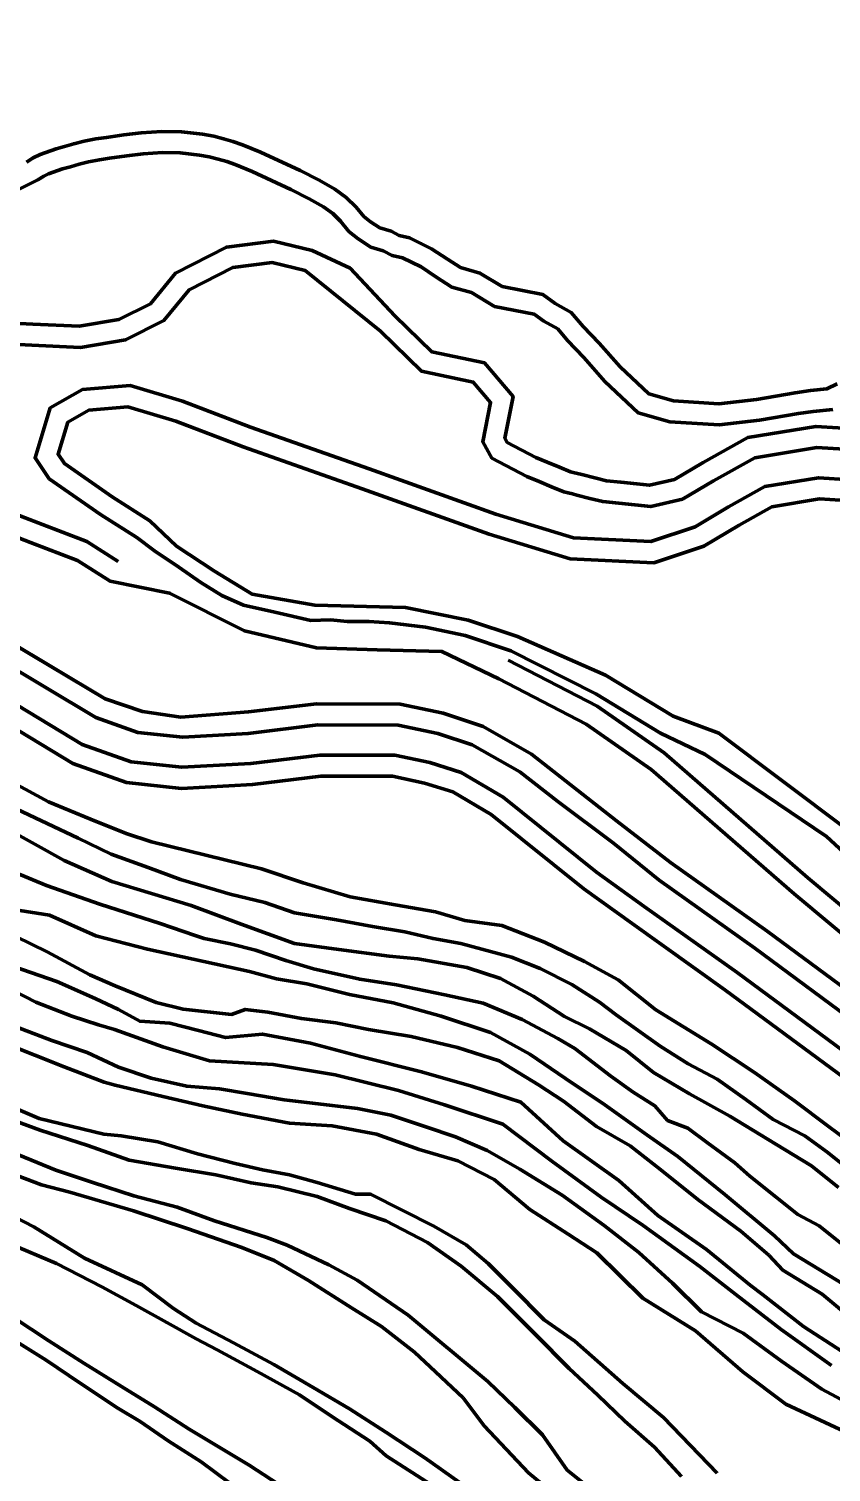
# Model space of a CAD drawing. Extents: x 334605 to 338795, y 3217454 to 3219673.
# Drawn here: x 335965.5 to 336232.2, y 3218403.6 to 3218883.5 of the extents above; entities that cross this region are included whole.
import ezdxf

# ---------------------------------------------------------------- set-up
doc = ezdxf.new("R2010")
doc.units = 0
doc.header["$MEASUREMENT"] = 0
doc.layers.add('CREST', color=5, linetype='Continuous', true_color=0x0000ff)
doc.layers.add('TOE', color=94, linetype='Continuous', true_color=0x00ac00)

msp = doc.modelspace()

# ---------------------------------------------------------------- linework, layer by layer
at = {"layer": 'CREST', "color": 5, "lineweight": 100, "true_color": 0x0000ff}
for points in [[(336269.453, 3218510.364, 1588.41), (336196.823, 3218563.986, 1588.41), (336166.017, 3218585.953, 1588.41), (336150, 3218597.541, 1588.41), (336119.215, 3218622.241, 1588.41), (336106.395, 3218629.757, 1588.41), (336097.004, 3218632.708, 1588.41), (336086.428, 3218634.946, 1588.41), (336062.614, 3218634.998, 1588.41), (336039.902, 3218632.187, 1588.41), (336016.229, 3218630.927, 1588.41), (335997.986, 3218632.864, 1588.41), (335980.182, 3218639.17, 1588.41), (335925.769, 3218672.063, 1588.41), (335907.641, 3218682.959, 1588.41), (335843.62, 3218721.038, 1588.41), (335788.629, 3218761.979, 1588.41), (335758.873, 3218791.109, 1588.41), (335730.615, 3218834.62, 1588.41), (335717.169, 3218869.416, 1588.41), (335709.186, 3218875.154, 1588.41), (335689.845, 3218891.757, 1588.41)], [(336234.247, 3218765.455, 1573.41), (336230.799, 3218763.731, 1573.41), (336225.381, 3218763.238, 1573.41), (336220.21, 3218762.5, 1573.41), (336207.405, 3218760.283, 1573.41), (336194.846, 3218758.806, 1573.41), (336179.824, 3218759.791, 1573.41), (336171.611, 3218762.111, 1573.41), (336162.06, 3218771.046, 1573.41), (336155.101, 3218778.968, 1575.319), (336149.804, 3218784.517, 1575.397), (336145.821, 3218789.207, 1575.451), (336140.419, 3218792.16, 1575.505), (336136.333, 3218795.171, 1575.56), (336122.874, 3218797.816, 1575.538), (336115.462, 3218802.263, 1575.522), (336109.014, 3218804.085, 1575.551), (336104.656, 3218806.91, 1573.41), (336099.409, 3218810.38, 1573.41), (336095.858, 3218812.156, 1573.41), (336092.064, 3218814.012, 1573.41), (336088.662, 3218814.794, 1573.41), (336085.957, 3218816.151, 1573.41), (336082.189, 3218817.337, 1573.41), (336079.069, 3218819.301, 1573.41), (336076.879, 3218821.116, 1573.41), (336074.299, 3218824.232, 1573.41), (336071.033, 3218827.397, 1573.41), (336067.244, 3218830.149, 1573.41), (336062.017, 3218833.111, 1573.41), (336055.708, 3218836.336, 1573.41), (336042.554, 3218842.5, 1573.41), (336036.582, 3218844.921, 1573.41), (336033.361, 3218846.021, 1573.41), (336030.255, 3218846.905, 1573.41), (336026.993, 3218847.757, 1573.41), (336023.223, 3218848.429, 1573.41), (336016.296, 3218849.249, 1573.41), (336009.756, 3218849.333, 1573.41), (336002.899, 3218848.925, 1573.41), (335997.14, 3218848.226, 1573.41), (335991.292, 3218847.402, 1573.41), (335987.786, 3218846.869, 1573.41), (335983.881, 3218846.092, 1573.41), (335980.457, 3218845.266, 1573.41), (335977.4, 3218844.368, 1573.41), (335974.579, 3218843.597, 1573.41), (335969.254, 3218841.749, 1573.41), (335966.954, 3218840.54, 1573.41), (335964.754, 3218839.162, 1573.41)], [(335793.018, 3218822.206, 1573.41), (335793.929, 3218817.739, 1573.41), (335793.652, 3218812.814, 1573.41), (335791.086, 3218800.377, 1573.41), (335792.002, 3218788.567, 1573.41), (335796.478, 3218777.877, 1573.41), (335848.714, 3218738.65, 1573.41), (335854.009, 3218734.488, 1573.41), (335987.745, 3218654.456, 1573.41), (336001.723, 3218649.562, 1573.41), (336016.678, 3218647.975, 1573.41), (336038.404, 3218649.131, 1573.41), (336061.585, 3218652.001, 1573.41), (336088.225, 3218651.942, 1573.41), (336101.436, 3218649.147, 1573.41), (336112.877, 3218645.379, 1573.41), (336128.675, 3218636.419, 1573.41), (336141.374, 3218626.603, 1573.41), (336159.875, 3218612.682, 1573.41), (336175.088, 3218600.364, 1573.41), (336206.808, 3218577.746, 1573.41), (336279.337, 3218524.198, 1573.41)], [(336249.376, 3218749.916, 1558.41), (336227.14, 3218751.292, 1558.41), (336204.489, 3218747.566, 1558.41), (336189.645, 3218739.264, 1558.41), (336180.143, 3218733.631, 1558.41), (336171.802, 3218731.73, 1558.41), (336167.628, 3218732.151, 1558.41), (336162.313, 3218732.689, 1558.41), (336157.512, 3218733.175, 1558.41), (336153.679, 3218734.146, 1558.41), (336149.346, 3218735.243, 1558.41), (336147.9, 3218735.609, 1558.41), (336146.455, 3218735.974, 1558.41), (336145.507, 3218736.215, 1558.41), (336141.898, 3218737.712, 1558.41), (336137.819, 3218739.405, 1558.41), (336134.034, 3218740.974, 1558.41), (336124.527, 3218745.978, 1558.41), (336123.773, 3218747.343, 1558.41), (336126.485, 3218761.204, 1558.41), (336117.007, 3218772.406, 1558.41), (336099.478, 3218776.081, 1558.41), (336087.221, 3218788.028, 1558.41), (336072.315, 3218803.903, 1558.41), (336059.643, 3218809.733, 1558.41), (336046.83, 3218812.842, 1558.41), (336031.245, 3218810.864, 1558.41), (336014.289, 3218802.265, 1558.41), (336005.939, 3218792.065, 1558.41), (335995.477, 3218786.834, 1558.41), (335982.255, 3218784.589, 1558.41), (335966.871, 3218785.313, 1558.41), (335947.206, 3218786.244, 1558.41)], [(336299.136, 3218551.837, 1543.41), (336230.66, 3218614.955, 1543.41), (336190.349, 3218642.137, 1543.41), (336175.514, 3218649.253, 1543.41), (336154.006, 3218662.315, 1543.41), (336125.678, 3218676.631, 1543.41), (336110.504, 3218681.725, 1543.41), (336097.389, 3218684.543, 1543.41), (336085.397, 3218685.95, 1543.41), (336078.535, 3218686.441, 1543.41), (336074.614, 3218686.441, 1543.41), (336071.347, 3218686.441, 1543.41), (336065.792, 3218686.931, 1543.41), (336059.257, 3218686.767, 1543.41), (336047.331, 3218689.545, 1543.41), (336036.875, 3218691.832, 1543.41), (336029.687, 3218695.099, 1543.41), (336022.662, 3218699.347, 1543.41), (336015.362, 3218704.442, 1543.41), (336007.262, 3218709.918, 1543.41), (336001.415, 3218714.345, 1543.41), (335989.32, 3218721.984, 1543.41), (335972.299, 3218733.905, 1543.41), (335967.592, 3218740.827, 1543.41), (335972.602, 3218757.429, 1543.41), (335983.337, 3218763.512, 1543.41), (335999.14, 3218764.88, 1543.41), (336016.628, 3218759.664, 1543.41), (336039.189, 3218751.078, 1543.41), (336078.624, 3218737.14, 1543.41), (336120.723, 3218722.082, 1543.41), (336146.6, 3218714.247, 1543.41), (336172.293, 3218712.995, 1543.41), (336186.954, 3218717.906, 1543.41), (336198.13, 3218724.532, 1543.41), (336210.188, 3218731.275, 1543.41), (336228.005, 3218734.207, 1543.41), (336249.083, 3218732.901, 1543.41)], [(335936.953, 3218723.943, 1558.41), (335966.063, 3218712.667, 1558.41), (335981.674, 3218706.706, 1558.41), (335992.595, 3218699.808, 1558.41), (336012.307, 3218695.84, 1558.41), (336037.206, 3218683.36, 1558.41), (336061.091, 3218677.615, 1558.41), (336081.348, 3218677.011, 1558.41), (336102.75, 3218676.473, 1558.41), (336121.748, 3218667.344, 1558.41), (336150.797, 3218652.31, 1558.41), (336172.403, 3218637.236, 1558.41), (336219.91, 3218595.885, 1558.41), (336289.061, 3218538.137, 1558.41)], [(336238.402, 3218503.964, 1603.41), (336230.813, 3218510.032, 1603.41), (336223.51, 3218515.36, 1603.41), (336212.954, 3218520.818, 1603.41), (336203.794, 3218527.426, 1603.41), (336194.344, 3218534.234, 1603.41), (336184.714, 3218539.289, 1603.41), (336175.342, 3218545.239, 1603.41), (336160.777, 3218555.672, 1603.41), (336155.183, 3218559.857, 1603.41), (336145.987, 3218565.724, 1603.41), (336135.496, 3218571.074, 1603.41), (336125.956, 3218574.839, 1603.41), (336109.154, 3218579.386, 1603.41), (336099.881, 3218580.997, 1603.41), (336090.453, 3218583.276, 1603.41), (336079.719, 3218585.054, 1603.41), (336067.789, 3218587.239, 1603.41), (336053.83, 3218589.568, 1603.41), (336043.985, 3218593.02, 1603.41), (336032.453, 3218595.727, 1603.41), (336015.915, 3218600.676, 1603.41), (336005.191, 3218604.584, 1603.41), (335992.84, 3218609.059, 1603.41), (335981.919, 3218614.359, 1603.41), (335971.635, 3218619.261, 1603.41), (335961.531, 3218624.069, 1603.41)], [(336236.119, 3218479.165, 1618.41), (336228.197, 3218485.452, 1618.41), (336221.136, 3218489.282, 1618.41), (336213.929, 3218494.98, 1618.41), (336205.2, 3218501.942, 1618.41), (336200.214, 3218506.397, 1618.41), (336191.15, 3218513.041, 1618.41), (336184.592, 3218517.988, 1618.41), (336177.851, 3218520.506, 1618.41), (336173.647, 3218525.335, 1618.41), (336166.366, 3218529.877, 1618.41), (336158.934, 3218535.231, 1618.41), (336146.959, 3218544.454, 1618.41), (336141.377, 3218547.718, 1618.41), (336129.459, 3218554.085, 1618.41), (336116.57, 3218559.467, 1618.41), (336103.808, 3218562.252, 1618.41), (336087.742, 3218565.555, 1618.41), (336075.509, 3218567.465, 1618.41), (336060.157, 3218570.942, 1618.41), (336050.895, 3218573.687, 1618.41), (336040.802, 3218577.099, 1618.41), (336032.5, 3218579.228, 1618.41), (336023.783, 3218581.037, 1618.41), (336020.805, 3218582.003, 1618.41), (336009.144, 3218585.958, 1618.41), (335989.059, 3218592.454, 1618.41), (335971.41, 3218598.626, 1618.41), (335961.008, 3218602.927, 1618.41)], [(335955.833, 3218584.201, 1634.167), (335971.654, 3218576.534, 1633.783), (335985.813, 3218568.909, 1633.712), (335994.151, 3218565.227, 1633.333), (336007.843, 3218559.751, 1634.323), (336016.787, 3218557.471, 1634.385), (336032.919, 3218555.757, 1632.271), (336037.403, 3218557.41, 1632.983), (336044.957, 3218556.571, 1633.018), (336056.101, 3218554.396, 1632.786), (336067.52, 3218553.012, 1632.064), (336078.456, 3218550.778, 1631.99), (336092.628, 3218548.373, 1632.296), (336108.034, 3218544.718, 1632.68), (336121.834, 3218540.339, 1632.491), (336134.907, 3218532.399, 1632.467), (336143.242, 3218526.901, 1632.605), (336154.207, 3218518.485, 1632.895), (336165.358, 3218512.054, 1633.174), (336175.58, 3218504.128, 1633.112), (336187.929, 3218494.279, 1633.048), (336202.216, 3218483.716, 1633.202), (336211.492, 3218475.689, 1633.115)], [(335960.558, 3218563.595, 1649.982), (335967.855, 3218559.789, 1649.806), (335979.844, 3218555.134, 1649.975), (335988.679, 3218552.298, 1649.942), (335994.033, 3218550.74, 1649.83), (336010.067, 3218545.032, 1649.654), (336025.591, 3218540.383, 1649.695), (336046.706, 3218539.139, 1650.154), (336067.36, 3218535.63, 1649.986), (336088.34, 3218530.418, 1649.437), (336103.647, 3218525.698, 1649.766), (336123.107, 3218519.236, 1649.027), (336139.372, 3218506.955, 1649.601), (336155.705, 3218495.004, 1649.683), (336169.686, 3218485.54, 1649.251), (336188.557, 3218471.968, 1648.784), (336200.556, 3218462.624, 1648.814), (336215.563, 3218450.956, 1649.133), (336232.369, 3218439.016, 1648.817)], [(335957.765, 3218546.086, 1664.256), (335977.247, 3218538.391, 1664.502), (335990.531, 3218533.23, 1664.47), (335994.157, 3218532.208, 1664.6), (336010.021, 3218528.476, 1664.384), (336023.394, 3218525.409, 1664.481), (336036.406, 3218522.628, 1664.309), (336052.21, 3218519.581, 1663.836), (336066.339, 3218518.702, 1664.151), (336081.096, 3218515.945, 1664.035), (336095.225, 3218510.847, 1664.336), (336108.091, 3218507.081, 1663.418), (336120.133, 3218500.929, 1663.049), (336132.06, 3218490.947, 1663.522), (336144.738, 3218482.726, 1663.707), (336154.332, 3218476.508, 1663.695), (336169.651, 3218461.404, 1663.326), (336187.1, 3218450.543, 1664.244), (336202.796, 3218436.932, 1664.312), (336217.164, 3218426.225, 1664.458), (336239.915, 3218415.495, 1664.23)], [(335953.531, 3218522.999, 1677.725), (335969.315, 3218517.285, 1677.945), (335985.167, 3218512.164, 1677.947), (335998.902, 3218507.266, 1677.973), (336014.312, 3218504.657, 1678.119), (336027.687, 3218502.413, 1677.925), (336039.387, 3218499.718, 1677.855), (336048.321, 3218498.415, 1677.8), (336061.316, 3218495.187, 1678.093), (336072.081, 3218491.217, 1678.323), (336084.174, 3218487.128, 1678.416), (336098.033, 3218479.923, 1678.36), (336109.178, 3218472.033, 1678.455), (336121.327, 3218462.014, 1677.861), (336133.849, 3218449.503, 1678.039), (336145.117, 3218437.99, 1678.307), (336154.625, 3218429.116, 1678.916), (336163.569, 3218420.522, 1679.405), (336173.468, 3218411.864, 1679.291), (336182.462, 3218402.095, 1679.431)], [(335956.321, 3218504.21, 1693.571), (335969.771, 3218499.073, 1693.394), (335979.087, 3218496.636, 1693.299), (335989.296, 3218493.619, 1693.302), (336000.291, 3218490.463, 1693.449), (336018.089, 3218484.533, 1693.526), (336036.312, 3218478.308, 1693.037), (336047.08, 3218473.891, 1692.973), (336058.476, 3218467.248, 1693.344), (336072.729, 3218458.26, 1693.395), (336082.716, 3218452.041, 1693.022), (336093.685, 3218443.452, 1693.188), (336100.663, 3218436.921, 1693.28), (336109.896, 3218428.269, 1693.291)], [(335959.474, 3218479.325, 1707.988), (335974.657, 3218472.968, 1707.96), (335989.786, 3218465.156, 1707.892), (336001.239, 3218458.98, 1708.284), (336011.371, 3218453.302, 1708.475), (336021.183, 3218447.931, 1708.827), (336028.121, 3218444.279, 1708.806), (336041.452, 3218437.012, 1709.313), (336055.487, 3218429.25, 1709.527), (336066.247, 3218422.055, 1709.477), (336078.838, 3218413.887, 1709.688), (336084.264, 3218409.037, 1709.858), (336100.396, 3218398.721, 1710.373)], [(336239.983, 3218453.827, 1633.165), (336229.167, 3218462.751, 1633.149), (336216.109, 3218470.767, 1633.167), (336211.492, 3218475.689, 1633.115)], [(336032.341, 3218399.935, 1723.911), (336022.74, 3218406.964, 1723.712), (336011.844, 3218413.945, 1723.45), (336002.47, 3218420.392, 1723.515), (335995.132, 3218424.851, 1723.444), (335982.554, 3218433.148, 1723.435), (335971.292, 3218440.818, 1723.387), (335958.844, 3218448.607, 1723.114)], [(336475.096, 3218192.069, 1693.642), (336463.459, 3218199.328, 1693.335), (336449.741, 3218207.855, 1692.919), (336434.369, 3218216.36, 1692.453), (336422.236, 3218223.369, 1692.404), (336408.025, 3218230.967, 1692.082), (336392.128, 3218239.801, 1691.901), (336379.544, 3218245.175, 1692.911), (336359.771, 3218256.621, 1693.204), (336344.489, 3218264.056, 1693.187), (336328.858, 3218272.412, 1693.363), (336312.765, 3218280.223, 1693.758), (336296.976, 3218289.78, 1693.85), (336279.639, 3218300.889, 1694.003), (336265.874, 3218308.378, 1694.07), (336252.503, 3218317.586, 1693.917), (336231.398, 3218330.141, 1693.675), (336210.952, 3218341.343, 1693.247), (336189.547, 3218354.227, 1692.94), (336171.181, 3218368.811, 1692.602), (336151.11, 3218387.223, 1692.195), (336131.553, 3218403.379, 1692.678), (336116.878, 3218418.935, 1693.087), (336109.896, 3218428.269, 1693.291)]]:
    msp.add_polyline3d(points, dxfattribs=at)
at = {"layer": 'TOE', "color": 94, "lineweight": 100, "true_color": 0x00ac00}
for points in [[(336273.526, 3218516.058, 1573.41), (336200.934, 3218569.652, 1573.41), (336170.101, 3218591.638, 1573.41), (336154.245, 3218603.11, 1573.41), (336123.197, 3218628.021, 1573.41), (336109.251, 3218636.197, 1573.41), (336098.782, 3218639.487, 1573.41), (336087.168, 3218641.944, 1573.41), (336062.19, 3218641.999, 1573.41), (336039.285, 3218639.164, 1573.41), (336016.414, 3218637.947, 1573.41), (335999.545, 3218639.738, 1573.41), (335983.192, 3218645.53, 1573.41), (335929.383, 3218678.058, 1573.41), (335911.233, 3218688.967, 1573.41), (335847.51, 3218726.869, 1573.41), (335793.188, 3218767.312, 1573.41), (335764.322, 3218795.57, 1573.41), (335736.882, 3218837.822, 1573.41), (335722.947, 3218873.883, 1573.41), (335713.517, 3218880.662, 1573.41), (335694.196, 3218897.247, 1573.41)], [(336232.748, 3218756.879, 1558.41), (336226.194, 3218756.283, 1558.41), (336221.302, 3218755.585, 1558.41), (336208.411, 3218753.354, 1558.41), (336195.027, 3218751.779, 1558.41), (336178.63, 3218752.854, 1558.41), (336168.071, 3218755.837, 1558.41), (336157.027, 3218766.169, 1558.41), (336149.938, 3218774.239, 1560.319), (336144.6, 3218779.831, 1560.397), (336141.325, 3218783.687, 1560.451), (336136.647, 3218786.244, 1560.505), (336133.444, 3218788.605, 1560.56), (336120.323, 3218791.184, 1560.538), (336112.661, 3218795.78, 1560.522), (336106.093, 3218797.636, 1560.551), (336100.821, 3218801.054, 1558.41), (336095.9, 3218804.308, 1558.41), (336092.754, 3218805.882, 1558.41), (336089.711, 3218807.37, 1558.41), (336086.275, 3218808.16, 1558.41), (336083.32, 3218809.642, 1558.41), (336079.225, 3218810.931, 1558.41), (336074.954, 3218813.62, 1558.41), (336071.906, 3218816.146, 1558.41), (336069.152, 3218819.472, 1558.41), (336066.518, 3218822.025, 1558.41), (336063.45, 3218824.253, 1558.41), (336058.697, 3218826.947, 1558.41), (336052.629, 3218830.048, 1558.41), (336039.752, 3218836.083, 1558.41), (336034.134, 3218838.36, 1558.41), (336031.27, 3218839.338, 1558.41), (336028.412, 3218840.151, 1558.41), (336025.492, 3218840.914, 1558.41), (336022.196, 3218841.502, 1558.41), (336015.838, 3218842.254, 1558.41), (336009.919, 3218842.33, 1558.41), (336003.529, 3218841.95, 1558.41), (335998.05, 3218841.285, 1558.41), (335992.306, 3218840.476, 1558.41), (335988.996, 3218839.972, 1558.41), (335985.385, 3218839.254, 1558.41), (335982.265, 3218838.501, 1558.41), (335979.309, 3218837.633, 1558.41), (335976.652, 3218836.907, 1558.41), (335972.046, 3218835.308, 1558.41), (335970.445, 3218834.467, 1558.41), (335968.453, 3218833.219, 1558.41), (335956.728, 3218827.366, 1558.41)], [(335804.283, 3218813.141, 1558.419), (335799.964, 3218811.146, 1558.41), (335798.123, 3218799.694, 1558.41), (335798.925, 3218789.585, 1558.41), (335802.623, 3218782.009, 1558.41), (335850.744, 3218745.873, 1558.41), (335852.975, 3218744.197, 1558.41), (335858.285, 3218740.024, 1558.41), (335990.857, 3218660.751, 1558.41)], [(335804.283, 3218813.141, 1558.419), (335799.964, 3218811.146, 1558.41), (335798.123, 3218799.694, 1558.41), (335798.925, 3218789.585, 1558.41), (335802.623, 3218782.009, 1558.41), (335850.744, 3218745.873, 1558.41), (335852.975, 3218744.197, 1558.41), (335858.285, 3218740.024, 1558.41), (335990.857, 3218660.751, 1558.41)], [(335946.75, 3218779.258, 1543.41), (335966.541, 3218778.321, 1543.41), (335982.681, 3218777.561, 1543.41), (335997.676, 3218780.107, 1543.41), (336010.408, 3218786.473, 1543.41), (336018.771, 3218796.689, 1543.41), (336033.329, 3218804.072, 1543.41), (336046.432, 3218805.735, 1543.41), (336057.333, 3218803.09, 1543.41), (336082.385, 3218782.967, 1543.41), (336096.05, 3218769.648, 1543.41), (336113.217, 3218766.048, 1543.41), (336118.97, 3218759.249, 1543.41), (336116.415, 3218746.189, 1543.41), (336119.412, 3218740.76, 1543.41), (336131.057, 3218734.631, 1543.41), (336135.136, 3218732.939, 1543.41), (336139.215, 3218731.246, 1543.41), (336143.294, 3218729.554, 1543.41), (336144.738, 3218729.188, 1543.41), (336146.183, 3218728.823, 1543.41), (336147.627, 3218728.457, 1543.41), (336151.96, 3218727.36, 1543.41), (336156.294, 3218726.262, 1543.41), (336161.609, 3218725.725, 1543.41), (336166.924, 3218725.187, 1543.41), (336172.24, 3218724.65, 1543.41), (336182.769, 3218727.05, 1543.41), (336193.139, 3218733.198, 1543.41), (336206.835, 3218740.858, 1543.41), (336227.496, 3218744.257, 1543.41), (336249.255, 3218742.91, 1543.41)], [(336248.962, 3218725.895, 1528.41), (336228.361, 3218727.171, 1528.41), (336212.534, 3218724.567, 1528.41), (336201.624, 3218718.465, 1528.41), (336189.883, 3218711.505, 1528.41), (336173.267, 3218705.939, 1528.41), (336145.397, 3218707.298, 1528.41), (336118.529, 3218715.432, 1528.41), (336076.279, 3218730.544, 1528.41), (336036.777, 3218744.506, 1528.41), (336014.38, 3218753.03, 1528.41), (335998.416, 3218757.791, 1528.41), (335985.461, 3218756.67, 1528.41), (335978.493, 3218752.722, 1528.41), (335975.258, 3218742.002, 1528.41), (335977.366, 3218738.902, 1528.41), (335993.199, 3218727.813, 1528.41), (336005.736, 3218719.895, 1528.41), (336014.565, 3218711.508, 1528.41), (336027.201, 3218703.111, 1528.41), (336039.709, 3218695.526, 1528.41), (336060.601, 3218691.801, 1528.41), (336090.757, 3218691.123, 1528.41), (336111.545, 3218686.879, 1528.41), (336127.939, 3218681.48, 1528.41), (336157.25, 3218668.534, 1528.41), (336179.703, 3218654.899, 1528.41), (336194.915, 3218649.336, 1528.41), (336237.656, 3218617.155, 1528.41)], [(335995.242, 3218706.416, 1543.41), (335984.822, 3218712.997, 1543.41), (335968.576, 3218719.2, 1543.41), (335939.517, 3218730.457, 1543.41)], [(335929.788, 3218697.019, 1558.41), (335990.861, 3218660.75, 1558.41), (336003.262, 3218656.438, 1558.41), (336015.987, 3218654.643, 1558.41), (336038.561, 3218656.434, 1558.41), (336061.161, 3218659.002, 1558.41), (336088.965, 3218658.94, 1558.41), (336103.261, 3218655.916, 1558.41), (336116.499, 3218651.502, 1558.41), (336132.57, 3218642.257, 1558.41), (336160.804, 3218620.092, 1558.41), (336178.823, 3218606.298, 1558.41), (336210.919, 3218583.412, 1558.41), (336283.41, 3218529.892, 1558.41)], [(337299.923, 3218120.567, 1543.41), (337263.394, 3218118.723, 1543.41), (337230.371, 3218115.915, 1543.41), (337110.065, 3218115.915, 1543.41), (337010.773, 3218115.915, 1543.41), (336979.421, 3218125.714, 1543.41), (336943.275, 3218142.766, 1543.41), (336672.603, 3218279.876, 1543.41), (336293.311, 3218543.707, 1543.41), (336224.452, 3218601.212, 1543.41), (336176.716, 3218642.762, 1543.41), (336154.424, 3218658.315, 1543.41), (336124.873, 3218673.609, 1543.41)], [(336246.234, 3218507.416, 1588.41), (336231.159, 3218518.581, 1588.41), (336220.057, 3218527.007, 1588.41), (336206.753, 3218536.431, 1588.41), (336192.3, 3218545.955, 1588.41), (336173.957, 3218557.312, 1588.41), (336161.432, 3218567.311, 1588.41), (336150.166, 3218573.397, 1588.41), (336136.958, 3218579.742, 1588.41), (336122.784, 3218585.286, 1588.41), (336110.485, 3218587.038, 1588.41), (336100.631, 3218589.852, 1588.41), (336087.28, 3218592.175, 1588.41), (336072.33, 3218594.816, 1588.41), (336056.697, 3218599.516, 1588.41), (336042.824, 3218604.187, 1588.41), (336006.296, 3218613.133, 1588.41), (335997.88, 3218615.952, 1588.41), (335986.033, 3218620.739, 1588.41), (335972.005, 3218626.462, 1588.41), (335960.445, 3218632.802, 1588.41)], [(335956.786, 3218618.336, 1603.41), (335977.289, 3218607.001, 1603.41), (335993.099, 3218600.01, 1603.41), (336019.465, 3218592.032, 1603.41), (336036.13, 3218585.805, 1603.41), (336053.799, 3218579.372, 1603.41), (336068.505, 3218577.359, 1603.41), (336085.263, 3218575.098, 1603.41), (336094.792, 3218574.299, 1603.41), (336111.048, 3218571.348, 1603.41), (336122.347, 3218567.708, 1603.41), (336133.159, 3218561.867, 1603.41), (336143.619, 3218555.058, 1603.41), (336151.829, 3218550.975, 1603.41), (336164.041, 3218543.802, 1603.41), (336173.196, 3218536.455, 1603.41), (336185.097, 3218529.309, 1603.41), (336198.5, 3218521.931, 1603.41), (336213.858, 3218512.642, 1603.41), (336225.72, 3218505.388, 1603.41), (336234.608, 3218498.271, 1603.41)], [(336236.608, 3218465.843, 1618.41), (336219.673, 3218476.178, 1618.41), (336213.347, 3218482.183, 1618.41), (336196.814, 3218495.855, 1618.41), (336181.287, 3218508.512, 1618.41), (336170.884, 3218515.754, 1618.41), (336156.969, 3218525.757, 1618.41), (336143.868, 3218534.415, 1618.41), (336132.032, 3218542.575, 1618.41), (336118.975, 3218549.787, 1618.41), (336102.554, 3218555.137, 1618.41), (336086.614, 3218559.594, 1618.41), (336072.154, 3218562.427, 1618.41), (336057.954, 3218565.989, 1618.41), (336047.835, 3218567.601, 1618.41), (336038.811, 3218569.99, 1618.41), (336004.908, 3218577.46, 1618.41), (335987.834, 3218581.932, 1618.41), (335972.37, 3218588.799, 1618.41), (335960.45, 3218590.675, 1618.41)], [(335957.508, 3218572.68, 1634.295), (335974.841, 3218566.746, 1634.107), (335987.512, 3218561.07, 1633.938), (335995.308, 3218557.418, 1633.75), (336002.414, 3218553.52, 1634.7), (336012.419, 3218552.906, 1634.368), (336021.942, 3218550.384, 1634.906), (336030.907, 3218548.054, 1634.791), (336043.153, 3218549.247, 1632.992), (336059.159, 3218546.156, 1632.599), (336075.701, 3218541.768, 1632.233), (336096.045, 3218536.679, 1632.781), (336112.61, 3218531.914, 1632.741), (336129.012, 3218526.538, 1632.467), (336143.139, 3218513.695, 1632.984), (336161.631, 3218500.549, 1632.991), (336174.573, 3218488.899, 1632.995), (336190.769, 3218477.565, 1632.778), (336205.283, 3218465.777, 1632.911), (336209.385, 3218462.665, 1633.637), (336222.993, 3218451.949, 1633.876), (336235.862, 3218443.733, 1633.55)], [(336241.771, 3218424.424, 1648.41), (336229.054, 3218431.108, 1648.41), (336215.718, 3218440.505, 1648.41), (336202.921, 3218449.731, 1648.41), (336189.083, 3218456.869, 1648.41), (336179.516, 3218466.434, 1648.41), (336168.31, 3218476.611, 1648.41), (336156.739, 3218485.63, 1648.41), (336142.782, 3218495.682, 1648.41), (336128.733, 3218504.356, 1648.41), (336117.841, 3218510.514, 1648.41), (336107.389, 3218515.1, 1648.41), (336097.439, 3218518.41, 1648.41), (336085.828, 3218522.31, 1648.41), (336074.74, 3218524.495, 1648.41), (336059.756, 3218526.264, 1648.41), (336050.335, 3218527.395, 1648.41), (336038.097, 3218529.502, 1648.41), (336028.898, 3218531.01, 1648.41), (336018.015, 3218531.908, 1648.41), (336006.217, 3218534.529, 1648.41), (335995.336, 3218538.249, 1648.41), (335984.949, 3218543.112, 1648.41), (335973.144, 3218547.06, 1648.41), (335959.532, 3218552.281, 1648.41)], [(336194.291, 3218403.225, 1665.038), (336176.508, 3218421.75, 1664.849), (336162.98, 3218433.054, 1664.136), (336147.002, 3218447.149, 1664.104), (336136.86, 3218454.17, 1664.189), (336126.302, 3218464.845, 1664.433), (336118.238, 3218472.938, 1663.99), (336110.928, 3218479.133, 1664.001), (336100.129, 3218485.388, 1664.083), (336079.039, 3218495.988, 1664.469), (336074.127, 3218496.055, 1664.285), (336061.365, 3218499.831, 1664.283), (336052.201, 3218502.421, 1664.511), (336043.231, 3218504.088, 1664.608), (336034.105, 3218506.246, 1664.604), (336021.546, 3218509.44, 1664.698), (336008.363, 3218513.35, 1664.525), (335996.231, 3218515.43, 1664.49), (335990.461, 3218515.931, 1665.628), (335968.969, 3218521.126, 1665.569), (335953.272, 3218527.8, 1665.507)], [(336156.014, 3218395.059, 1679.546), (336144.484, 3218404.27, 1679.516), (336136.24, 3218415.933, 1678.637), (336127.052, 3218425.065, 1679.113), (336118.117, 3218433.764, 1678.925), (336091.645, 3218455.797, 1679.078), (336074.638, 3218467.426, 1679.123), (336065.22, 3218472.51, 1678.612), (336051.432, 3218479.049, 1678.49), (336044.619, 3218481.607, 1678.419), (336027.202, 3218487.187, 1678.284), (336014.767, 3218491.655, 1678.378), (336000.403, 3218495.413, 1678.277), (335986.795, 3218499.869, 1678.08), (335974.485, 3218503.957, 1678.073), (335962.032, 3218509.059, 1677.974)], [(336003.139, 3218465.832, 1693.613), (335984.025, 3218474.738, 1694.084), (335967.194, 3218485.173, 1693.678), (335954.625, 3218491.547, 1693.841)], [(336003.139, 3218465.832, 1693.613), (336013.556, 3218457.982, 1694.934), (336021.089, 3218453.141, 1694.406)], [(336003.139, 3218465.832, 1693.613), (336013.556, 3218457.982, 1694.934), (336021.089, 3218453.141, 1694.406)], [(336003.139, 3218465.832, 1693.613), (336013.556, 3218457.982, 1694.934), (336021.089, 3218453.141, 1694.406)], [(336003.139, 3218465.832, 1693.613), (336013.556, 3218457.982, 1694.934), (336021.089, 3218453.141, 1694.406)], [(336055.568, 3218394.929, 1708.884), (336038.791, 3218405.88, 1708.743), (336018.775, 3218417.815, 1708.88), (336007.248, 3218425.256, 1709.087), (335996.347, 3218432.035, 1708.731), (335983.813, 3218439.78, 1708.469), (335972.139, 3218447.286, 1708.262), (335960.375, 3218454.964, 1708.304)], [(336233.835, 3218315.318, 1693.921), (336218.671, 3218323.015, 1694.121), (336206.685, 3218330.539, 1694.01), (336193.723, 3218339.513, 1693.719), (336180.213, 3218349.573, 1693.481), (336164.998, 3218360.668, 1693.608), (336152.637, 3218370.37, 1692.77), (336138.766, 3218380.6, 1693.131), (336124.727, 3218389.666, 1693.19), (336108.519, 3218400.234, 1693.085), (336097.115, 3218408.286, 1693.457), (336084.229, 3218416.834, 1693.584), (336072.052, 3218424.598, 1693.65), (336060.058, 3218431.681, 1693.816), (336046.982, 3218439.328, 1693.727), (336033.521, 3218446.535, 1693.967), (336021.089, 3218453.141, 1694.406)]]:
    msp.add_polyline3d(points, dxfattribs=at)

doc.saveas('drawing.dxf')
